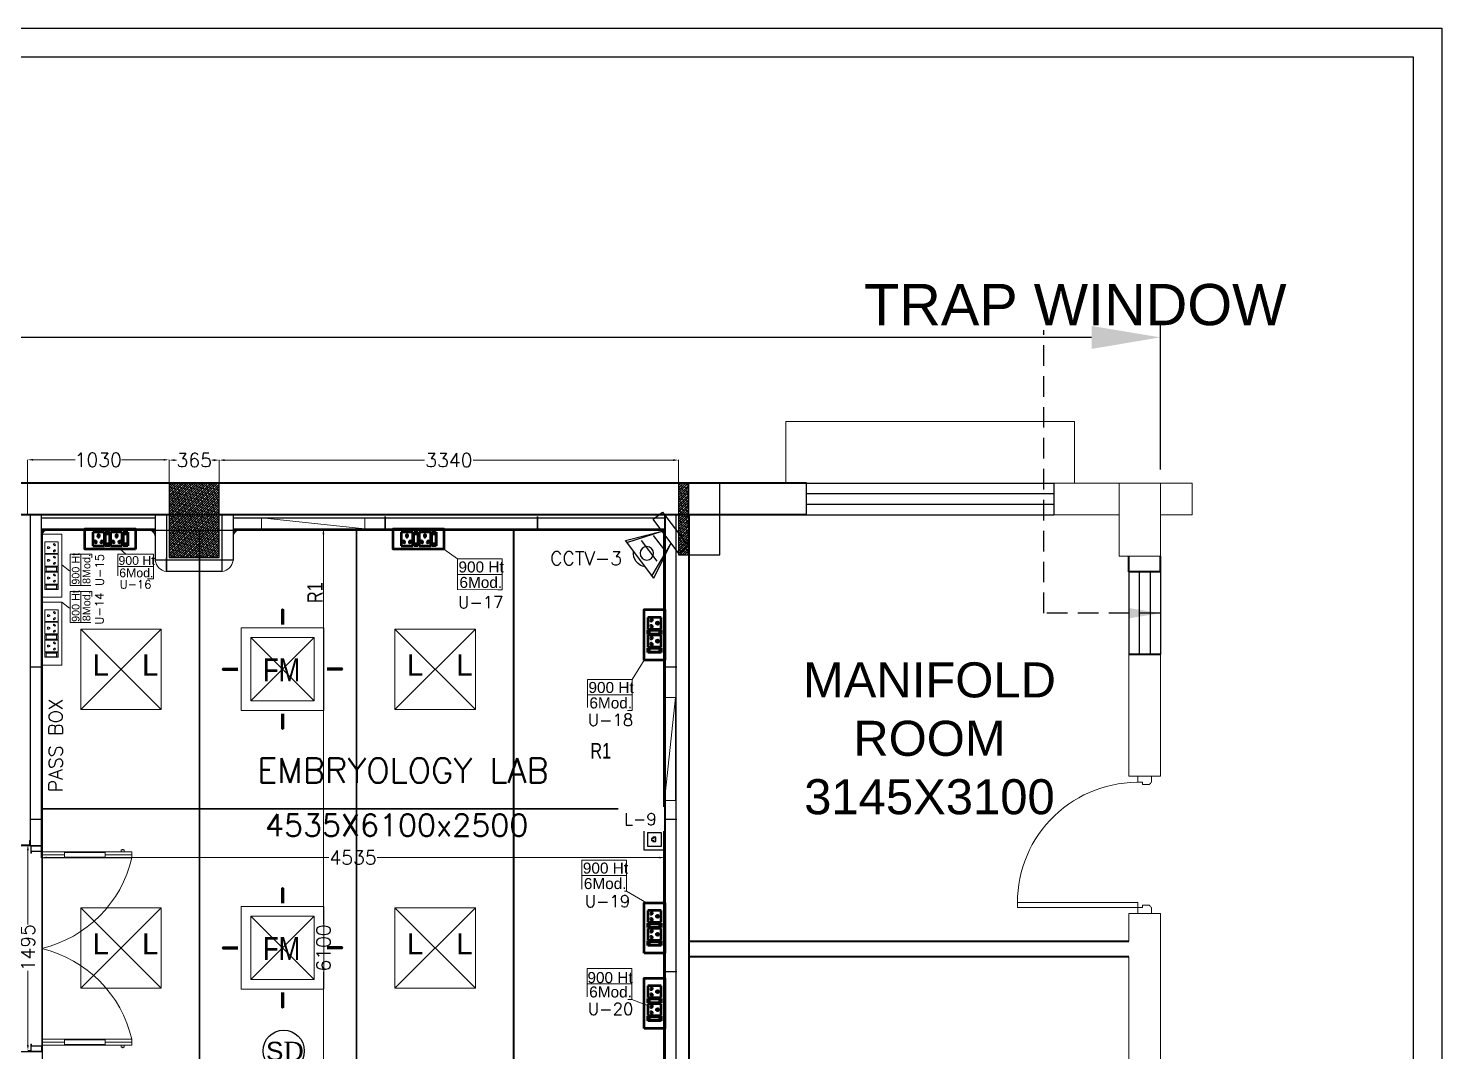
# Model space of a CAD drawing. Header units: millimetres. Extents: x 1327414 to 2124380, y -346496 to -91575.
# Drawn here: x 2114100 to 2124380, y -245491 to -238045 of the extents above; entities that cross this region are included whole.
import ezdxf
from ezdxf.enums import TextEntityAlignment as Align

# ---------------------------------------------------------------- set-up
doc = ezdxf.new("R2010")
doc.units = ezdxf.units.MM
doc.header["$LTSCALE"] = 600
doc.header["$MEASUREMENT"] = 0
doc.header["$PDMODE"] = 35
for name, pattern in [('1', [0]), ('CONTINU', [0]), ('DASHED', [0.75, 0.5, -0.25]), ('DASHED2', [0.375, 0.25, -0.125]), ('HIDDEN', [0.375, 0.25, -0.125])]:
    doc.linetypes.add(name, pattern=pattern)
for name, color, linetype, lineweight in [('0 Room description', 6, 'Continuous', 5), ('0 Room Dimensions', 7, 'Continuous', 0), ('90deg Corner', 96, 'Continuous', 0), ('Ahlada 50mm Ceiling Panels', 191, 'Continuous', 0), ('Ahlada 50mm Wall Panel', 94, 'Continuous', 0), ('Ahlada Coving', 3, 'Continuous', 0), ('C-Section', 3, 'Continuous', 9), ('D.F', 251, 'Continuous', 5), ('DIM', 7, 'Continuous', 0), ('DOOR', 144, 'Continuous', 13), ('Double Leaf Door', 4, 'Continuous', 18), ('ELE. 2N0S OF 6-16 UPS SOCKETS', 191, 'Continuous', 15), ('FA-BELOW SMOKE DERECTOR', 1, 'Continuous', 25), ('FA-FIRE TEXT', 7, 'Continuous', 0), ('MEP_HVAC_RA_RAISERS', 3, 'Continuous', 0), ('P-Wall', 8, 'Continuous', 35), ('Partition-80WP', 7, 'Continuous', 5), ('Supply Diffusers', 3, 'Continuous', 0)]:
    doc.layers.add(name, color=color, linetype=linetype, lineweight=lineweight)
doc.layers.add('CFT_LOOPING', color=7, linetype='1', lineweight=0, true_color=0xd6d600)
doc.layers.add('ELE-42W EMERGENCY DOWN LIGHT', color=7, linetype='Continuous', lineweight=0, true_color=0x608ec6)
for name, color, linetype in [('col', 5, 'Continuous'), ('Dimensions', 7, 'Continuous'), ('ELE-8M 6-16A UPS SOCKET', 223, 'Continuous'), ('ELE-LIGHTING TEXT', 7, 'Continuous'), ('ELE.LAN POINT', 3, 'Continuous'), ('Lines', 7, 'Continuous'), ('LV.CC CEMARA', 66, 'Continuous'), ('MEP_HVAC_SUPPLY_DIFFUSER', 5, 'Continuous'), ('TEXT', 6, 'Continuous'), ('wall', 1, 'Continuous'), ('Window', 4, 'Continuous')]:
    doc.layers.add(name, color=color, linetype=linetype)
doc.styles.add('ARIAL', font='')
doc.styles.add('ARIEL', font='', dxfattribs={"width": 0.75})
doc.styles.add('PDF Times New Roman', font='')
doc.styles.add('ROMAN', font='', dxfattribs={"width": 0.8})
doc.styles.add('ROMANS', font='romans.shx')
doc.styles.add('ROMANT', font='romant.shx')
doc.styles.add('SIMPLEX', font='SIMPLEX')
doc.styles.get("Standard").update_dxf_attribs({"font": ''})
doc.styles.get('ARIAL').set_extended_font_data('Arial')
doc.styles.get('ARIEL').set_extended_font_data('SansSerif')
doc.styles.get('PDF Times New Roman').set_extended_font_data('Times New Roman')
doc.styles.get('ROMAN').set_extended_font_data('Arial')
doc.styles.get('Standard').set_extended_font_data('Stylus BT')
doc.dimstyles.new('AEPL1', dxfattribs={"dimtxt": 100, "dimasz": 40, "dimexe": 1.25, "dimexo": 5, "dimtad": 0, "dimdec": 0, "dimtxsty": 'ROMANS', "dimcen": 2.5, "dimclrd": 250, "dimclre": 250, "dimclrt": 7, "dimadec": 0, "dimazin": 0, "dimtfac": 1, "dimtdec": 0, "dimtmove": 0, "dimatfit": 3, "dimfxl": 1, "dimlwd": 0, "dimlwe": 0, "dimarcsym": 0})
doc.dimstyles.get("Standard").update_dxf_attribs({"dimscale": 1.5, "dimtxt": 150, "dimasz": 150, "dimexe": 100, "dimexo": 100, "dimgap": 0.25, "dimtad": 0, "dimdec": 0, "dimzin": 0, "dimdsep": 46, "dimtxsty": 'ARIAL', "dimcen": 0.09, "dimdle": 100, "dimclrd": 7, "dimclre": 7, "dimclrt": 7, "dimadec": 0, "dimazin": 0, "dimtfac": 1, "dimtdec": 0, "dimtofl": 0, "dimtmove": 0, "dimatfit": 3, "dimfxl": 1, "dimtolj": 1, "dimtzin": 0, "dimarcsym": 0})

# ---------------------------------------------------------------- blocks, each defined once
blk = doc.blocks.new('W1800')
at = {"layer": 'wall', "color": 7}
for p, q in [((0, -58), (0, 173)), ((1800, 173), (1800, -58))]:
    blk.add_line(p, q, dxfattribs=at)
at = {"layer": 'Window'}
for p, q in [((0, 173), (1800, 173)), ((0, 98), (1800, 98)), ((1800, 18), (0, 18)), ((1800, -58), (0, -58))]:
    blk.add_line(p, q, dxfattribs=at)
blk = doc.blocks.new('*D153')
at = {"layer": 'D.F', "color": 5, "lineweight": -2, "transparency": 16777216}
for p, q in [((2089059, -241256), (2089059, -240194)), ((2122334, -241256), (2122334, -240194)), ((2089559, -240294), (2102018, -240294)), ((2121834, -240294), (2109376, -240294))]:
    blk.add_line(p, q, dxfattribs=at)
at = {"layer": 'D.F', "color": 5, "transparency": 16777216}
for points in [[(2089559, -240211), (2089559, -240378), (2089059, -240294)], [(2121834, -240378), (2121834, -240211), (2122334, -240294)]]:
    blk.add_solid(points, dxfattribs=at)
at = {"layer": 'Defpoints', "color": 0, "transparency": 16777216}
for p in [(2089059, -240294), (2089059, -241356), (2122334, -241356)]:
    blk.add_point(p, dxfattribs=at)
at = {"layer": 'D.F', "color": 7, "transparency": 16777216, "insert": (2105697, -240294), "char_height": 750, "attachment_point": 5, "style": 'ROMANT'}
blk.add_mtext('\\A1;{\\H0.6667x;INFERTILITY CENTER}', dxfattribs=at)
blk = doc.blocks.new('A$C19B8274B')
at = {"layer": 'DOOR'}
blk.add_line((-45, 925), (-80, 925), dxfattribs=at)
at = {"layer": 'DOOR', "color": 8}
for p, q in [((-80, 50), (-80, 925)), ((-45, 50), (-45, 925)), ((-45, 50), (-80, 50)), ((-955, -50), (-955, -47.5)), ((-940, -35), (-942.5, -35)), ((-60, -35), (-57.5, -35)), ((-45, -50), (-45, -47.5))]:
    blk.add_line(p, q, dxfattribs=at)
for points in [[(-940, 15), (-955, 15), (-955, 50), (-1000, 50), (-1000, -50), (-955, -50)], [(-940, -35), (-940, 15)], [(-60, 15), (-45, 15), (-45, 50), (0, 50), (0, -50), (-45, -50)], [(-60, -35), (-60, 15)]]:
    blk.add_lwpolyline(points, dxfattribs=at)
for centre, radius, start, end in [((-80, 50), 875, 90, 182.29244), ((-955, -35), 12.5, 270, 0), ((-45, -35), 12.5, 180, 270)]:
    blk.add_arc(centre, radius, start, end, dxfattribs=at)
blk = doc.blocks.new('C SECTION')
at = {"layer": 'C-Section'}
for p, q in [((3564373, -608564), (3564614, -608564)), ((3564373, -608564), (3564373, -608595)), ((3564373, -608595), (3564374, -608595)), ((3564374, -608565), (3564613, -608565)), ((3564374, -608565), (3564374, -608595)), ((3564613, -608565), (3564613, -608595)), ((3564613, -608595), (3564614, -608595)), ((3564614, -608564), (3564614, -608595))]:
    blk.add_line(p, q, dxfattribs=at)
blk = doc.blocks.new('A010004 Mezz.F. Layout Plan$0$b & c')
at = {"layer": 'Ahlada Coving', "color": 3}
for p, q in [((-4.1, 40.9), (-5.7, 42.5)), ((-2.7, 7.8), (-3.7, 7.8)), ((-3.7, 7.8), (-2.7, 6)), ((4.9, 15.3), (-2.7, 7.8)), ((-2.7, 6), (5.7, 14.4)), ((8.7, 11.4), (0.3, 3)), ((0.3, 3), (2.1, 2)), ((2.1, 3), (9.7, 10.6)), ((2.1, 2), (2.1, 3)), ((36.9, 0), (35.3, 1.6))]:
    blk.add_line(p, q, dxfattribs=at)
blk.add_lwpolyline([(-5.7, 30.7), (-5.7, 5.7), (0, 0), (25, 0), (22.8, 1.5), (13.2, 1.5), (3.6, 4.5), (3.6, 1.5), (0.6, 1.5), (-4.2, 6.3), (-4.2, 9.3), (-1.2, 9.3), (-4.2, 18.9), (-4.2, 28.4), (-5.7, 30.7)], dxfattribs=at)
for radius, start, end in [(44, 181.95475, 220.59761), (42.5, 184.1661, 265.90598), (44, 222.22858, 227.77458), (44, 229.40556, 268.11195)]:
    blk.add_arc((38.3, 44), radius, start, end, dxfattribs=at)
blk = doc.blocks.new('90D_CORNER_COVE')
at = {"layer": '90deg Corner', "color": 3}
for p, q in [((-59, 66), (-40, 66)), ((-40, -15), (-40, 66)), ((-59, -15), (-40, -15)), ((-40, -15), (-40, -34)), ((-40, -15), (40, -15)), ((40, -15), (40, -34))]:
    blk.add_line(p, q, dxfattribs=at)
blk.add_arc((-49, -23), 89.4, 5.4288, 84.5712, dxfattribs=at)
blk = doc.blocks.new('*D156')
at = {"layer": 'Defpoints', "color": 0, "transparency": 16777216}
for p in [(2115124, -241185), (2114094, -241586), (2115124, -241586)]:
    blk.add_point(p, dxfattribs=at)
at = {"layer": 'DIM', "color": 250, "lineweight": 0, "transparency": 16777216}
for p, q in [((2114094, -241581), (2114094, -241184)), ((2114134, -241185), (2114440, -241185)), ((2115084, -241185), (2114778, -241185)), ((2115124, -241581), (2115124, -241184))]:
    blk.add_line(p, q, dxfattribs=at)
at = {"layer": 'DIM', "color": 250, "transparency": 16777216}
for points in [[(2114134, -241178), (2114134, -241191), (2114094, -241185)], [(2115084, -241191), (2115084, -241178), (2115124, -241185)]]:
    blk.add_solid(points, dxfattribs=at)
at = {"layer": 'DIM', "color": 7, "transparency": 16777216, "insert": (2114609, -241185), "char_height": 100, "attachment_point": 5, "style": 'ROMANS'}
blk.add_mtext('1030', dxfattribs=at)
blk = doc.blocks.new('*D157')
at = {"layer": 'Defpoints', "color": 0, "transparency": 16777216}
for p in [(2118829, -241187), (2115489, -241896), (2118829, -241876)]:
    blk.add_point(p, dxfattribs=at)
at = {"layer": 'DIM', "color": 250, "lineweight": 0, "transparency": 16777216}
for p, q in [((2115489, -241891), (2115489, -241186)), ((2115529, -241187), (2116982, -241187)), ((2118789, -241187), (2117336, -241187)), ((2118829, -241871), (2118829, -241186))]:
    blk.add_line(p, q, dxfattribs=at)
at = {"layer": 'DIM', "color": 250, "transparency": 16777216}
for points in [[(2115529, -241180), (2115529, -241194), (2115489, -241187)], [(2118789, -241194), (2118789, -241180), (2118829, -241187)]]:
    blk.add_solid(points, dxfattribs=at)
at = {"layer": 'DIM', "color": 7, "transparency": 16777216, "insert": (2117159, -241187), "char_height": 100, "attachment_point": 5, "style": 'ROMANS'}
blk.add_mtext('3340', dxfattribs=at)
blk = doc.blocks.new('*D161')
at = {"layer": 'Defpoints', "color": 0, "transparency": 16777216}
for p in [(2114097, -243986), (2114119, -243986), (2114119, -245481)]:
    blk.add_point(p, dxfattribs=at)
at = {"layer": 'DIM', "color": 250, "lineweight": 0, "transparency": 16777216}
for p, q in [((2114114, -243986), (2114096, -243986)), ((2114097, -244026), (2114097, -244565)), ((2114097, -245441), (2114097, -244903)), ((2114114, -245481), (2114096, -245481))]:
    blk.add_line(p, q, dxfattribs=at)
at = {"layer": 'DIM', "color": 250, "transparency": 16777216}
for points in [[(2114104, -244026), (2114090, -244026), (2114097, -243986)], [(2114090, -245441), (2114104, -245441), (2114097, -245481)]]:
    blk.add_solid(points, dxfattribs=at)
at = {"layer": 'DIM', "color": 7, "transparency": 16777216, "insert": (2114097, -244734), "char_height": 100, "attachment_point": 5, "rotation": 90, "style": 'ROMANS'}
blk.add_mtext('1495', dxfattribs=at)
blk = doc.blocks.new('1500x80')
at = {"layer": 'Double Leaf Door'}
for points in [[(99339, -25418), (99344, -25418), (99344, -25121), (99339, -25121)], [(99382, -25121), (99377, -25121), (99377, -25418), (99382, -25418)], [(100702, -25121), (100707, -25121), (100707, -25418), (100702, -25418)], [(100745, -25418), (100740, -25418), (100740, -25121), (100745, -25121)]]:
    blk.add_hatch(color=6, dxfattribs=at).paths.add_polyline_path(points)
at = {"layer": 'Double Leaf Door', "color": 8}
for p, q in [((99339, -25582), (99339, -24928)), ((99339, -24928), (99382, -24928)), ((99360, -25121), (99360, -24928)), ((99382, -24928), (99382, -25582)), ((100745, -24928), (100702, -24928)), ((100702, -24928), (100702, -25582)), ((100724, -25121), (100724, -24928)), ((100745, -25582), (100745, -24928)), ((99324, -24985), (99324, -25003)), ((99339, -24983), (99326, -24983)), ((99326, -25005), (99339, -25005)), ((99339, -24983), (99339, -25005)), ((100745, -24983), (100758, -24983)), ((100745, -24983), (100745, -25005)), ((100758, -25005), (100745, -25005)), ((100760, -24985), (100760, -25003)), ((99360, -25582), (99360, -25418)), ((100724, -25582), (100724, -25418)), ((99294, -25582), (99294, -25662)), ((99335, -25582), (99294, -25582)), ((99296, -25584), (99296, -25660)), ((99333, -25584), (99296, -25584)), ((99333, -25659), (99333, -25584)), ((99335, -25657), (99335, -25582)), ((99382, -25582), (99339, -25582)), ((100702, -25582), (100745, -25582)), ((100749, -25657), (100749, -25582)), ((100749, -25582), (100789, -25582)), ((100751, -25659), (100751, -25584)), ((100751, -25584), (100788, -25584)), ((100788, -25584), (100788, -25660)), ((100789, -25582), (100789, -25662)), ((99294, -25662), (99335, -25662)), ((99296, -25660), (99335, -25660)), ((99345, -25659), (99333, -25659)), ((99347, -25657), (99335, -25657)), ((99335, -25660), (99345, -25660)), ((99335, -25662), (99347, -25662)), ((99345, -25660), (99345, -25659)), ((99347, -25662), (99347, -25657)), ((100737, -25662), (100737, -25657)), ((100737, -25657), (100749, -25657)), ((100749, -25662), (100737, -25662)), ((100739, -25660), (100739, -25659)), ((100739, -25659), (100751, -25659)), ((100749, -25660), (100739, -25660)), ((100788, -25660), (100749, -25660)), ((100789, -25662), (100749, -25662))]:
    blk.add_line(p, q, dxfattribs=at)
at = {"layer": 'Double Leaf Door', "color": 6}
for p, q in [((99382, -25121), (99339, -25121)), ((99339, -25121), (99339, -25418)), ((99344, -25418), (99344, -25121)), ((99377, -25418), (99377, -25121)), ((99382, -25418), (99382, -25121)), ((100702, -25418), (100702, -25121)), ((100702, -25121), (100745, -25121)), ((100707, -25418), (100707, -25121)), ((100740, -25418), (100740, -25121)), ((100745, -25121), (100745, -25418)), ((99339, -25418), (99382, -25418)), ((100745, -25418), (100702, -25418))]:
    blk.add_line(p, q, dxfattribs=at)
at = {"layer": 'Double Leaf Door', "color": 6, "ltscale": 100}
for p, q in [((99377, -25121), (99377, -25418)), ((100707, -25121), (100707, -25418))]:
    blk.add_line(p, q, dxfattribs=at)
at = {"layer": 'Double Leaf Door', "color": 6}
for points in [[(99339, -25121), (99339, -25418), (99344, -25418), (99344, -25121), (99339, -25121)], [(99382, -25121), (99382, -25418), (99377, -25418), (99377, -25121), (99382, -25121)], [(100702, -25121), (100702, -25418), (100707, -25418), (100707, -25121), (100702, -25121)], [(100745, -25121), (100745, -25418), (100740, -25418), (100740, -25121), (100745, -25121)]]:
    blk.add_lwpolyline(points, dxfattribs=at)
at = {"layer": 'Double Leaf Door', "ltscale": 5000}
for points in [[(99339, -25121), (99339, -25418), (99344, -25418), (99344, -25121), (99339, -25121)], [(100745, -25121), (100745, -25418), (100740, -25418), (100740, -25121), (100745, -25121)]]:
    blk.add_lwpolyline(points, dxfattribs=at)
at = {"layer": 'Double Leaf Door', "color": 8}
for centre, radius, start, end in [((99178, -25793), 889, 13.7405, 76.7352), ((100906, -25793), 889, 103.2648, 166.2595), ((99324, -24994), 3.72, 90, 270), ((99326, -24985), 1.98, 90, 180), ((99326, -25003), 1.98, 180, 270), ((100758, -24985), 1.98, 0, 90), ((100758, -25003), 1.98, 270, 0), ((100760, -24994), 3.72, 270, 90)]:
    blk.add_arc(centre, radius, start, end, dxfattribs=at)
blk = doc.blocks.new('Voice')
at = {"layer": 'ELE.LAN POINT', "color": 3}
for points in [[(0, -31.8), (127.9, -31.8), (127.9, 92), (0, 92)], [(21.9, -10), (106, -10), (106, 70.1), (21.9, 70.1)], [(77.3, 21.4), (69.7, 21.4), (69.7, 11.7), (58.1, 11.7), (58.1, 21.4), (50.6, 21.4), (50.6, 38.7), (77.3, 38.7)], [(75.9, 22.8), (68.4, 22.8), (68.4, 13), (59.5, 13), (59.5, 22.8), (52, 22.8), (52, 37.4), (75.9, 37.4)]]:
    blk.add_lwpolyline(points, close=True, dxfattribs=at)
blk = doc.blocks.new('CC CEMARA')
at = {"layer": 'LV.CC CEMARA', "linetype": 'ByBlock'}
for p, q in [((94.5, -242.4), (18.6, -67.1)), ((18.6, -67.1), (104.2, -230.6)), ((46.7, -104.5), (105.3, -34.9)), ((239.6, -66.6), (64.7, -12.2)), ((232.1, -75.7), (64.7, -12.2)), ((81.3, -159.1), (162.8, -62.4)), ((94.5, -242.4), (239.6, -66.6))]:
    blk.add_line(p, q, dxfattribs=at)
blk.add_lwpolyline([(110.8, 42.8), (66.4, 79.7), (-66.4, -79.7), (-22, -116.7)], close=True, dxfattribs=at)
blk.add_circle((133.5, -123.5), 32.9, dxfattribs=at)
blk.add_arc((131.6, -123.6), 66.7, 275.37023, 5.54124, dxfattribs=at)
blk = doc.blocks.new('5Y3AQY')
at = {"layer": 'ELE. 2N0S OF 6-16 UPS SOCKETS', "color": 72, "lineweight": 50}
for p, q in [((-312, -26), (-278, -26)), ((-312, -124), (-312, -26)), ((-312, -124), (-312, -26)), ((-309, -37), (-281, -37)), ((-309, -113), (-309, -37)), ((-309, -40), (-281, -40)), ((-281, -37), (-281, -113)), ((-278, -26), (-278, -124)), ((-272, -26), (-272, -124)), ((-187, -26), (-272, -26)), ((-187, -124), (-187, -26)), ((-181, -26), (-148, -26)), ((-181, -124), (-181, -26)), ((-181, -124), (-181, -26)), ((-179, -37), (-150, -37)), ((-179, -113), (-179, -37)), ((-179, -40), (-150, -40)), ((-150, -37), (-150, -113)), ((-148, -26), (-148, -124)), ((-57, -26), (-142, -26)), ((-142, -26), (-142, -124)), ((-57, -124), (-57, -26)), ((-312, -124), (-278, -124)), ((-278, -124), (-312, -124)), ((-281, -113), (-309, -113)), ((-272, -124), (-187, -124)), ((-181, -124), (-148, -124)), ((-148, -124), (-181, -124)), ((-150, -113), (-179, -113)), ((-142, -124), (-57, -124))]:
    blk.add_line(p, q, dxfattribs=at)
blk.add_lwpolyline([(-368, 0), (0, 0), (0, -150), (-368, -150)], close=True, dxfattribs=at)
for centre, radius, start, end in [((-254, -56), 5.7, 87.49, 354.7311), ((-249, -52), 4.6, 284.9049, 157.3162), ((-230, -99), 6.62, 127.1584, 52.8416), ((-230, -92), 4.22, 341.4031, 198.5969), ((-210, -52), 4.6, 22.6838, 255.0951), ((-205, -56), 5.7, 185.2689, 92.51), ((-124, -56), 5.7, 87.49, 354.7311), ((-119, -52), 4.6, 284.9049, 157.3162), ((-99, -99), 6.62, 127.1584, 52.8416), ((-99, -92), 4.22, 341.4031, 198.5969), ((-80, -52), 4.6, 22.6838, 255.0951), ((-75, -56), 5.7, 185.2689, 92.51)]:
    blk.add_arc(centre, radius, start, end, dxfattribs=at)
blk = doc.blocks.new('543E')
at = {"layer": 'ELE. 2N0S OF 6-16 UPS SOCKETS', "color": 72, "linetype": 'ByBlock'}
for p, q in [((-124, -57), (-124, -91)), ((-26, -57), (-124, -57)), ((-26, -57), (-124, -57)), ((-124, -91), (-26, -91)), ((-124, -96), (-26, -96)), ((-124, -181), (-124, -96)), ((-113, -60), (-113, -88)), ((-37, -60), (-113, -60)), ((-113, -88), (-37, -88)), ((-110, -60), (-110, -88)), ((-37, -88), (-37, -60)), ((-26, -57), (-26, -91)), ((-26, -91), (-26, -57)), ((-26, -96), (-26, -181)), ((-26, -181), (-124, -181)), ((-124, -187), (-124, -221)), ((-26, -187), (-124, -187)), ((-26, -187), (-124, -187)), ((-113, -190), (-113, -218)), ((-37, -190), (-113, -190)), ((-110, -190), (-110, -218)), ((-37, -218), (-37, -190)), ((-26, -187), (-26, -221)), ((-26, -221), (-26, -187)), ((-124, -221), (-26, -221)), ((-124, -312), (-124, -227)), ((-124, -227), (-26, -227)), ((-113, -218), (-37, -218)), ((-26, -227), (-26, -312)), ((-26, -312), (-124, -312)), ((-124, -402), (-124, -317)), ((-124, -317), (-26, -317)), ((-26, -402), (-124, -402)), ((-26, -317), (-26, -402))]:
    blk.add_line(p, q, dxfattribs=at)
blk.add_lwpolyline([(-150, 0), (-150, -459), (0, -459), (0, 0)], close=True, dxfattribs=at)
for centre, radius, start, end in [((-98, -119), 4.6, 112.6838, 345.0951), ((-98, -159), 4.6, 14.9049, 247.3162), ((-94, -115), 5.7, 275.2689, 182.51), ((-94, -163), 5.7, 177.49, 84.7311), ((-58, -139), 4.22, 71.4031, 288.5969), ((-51, -139), 6.62, 217.1584, 142.8416), ((-98, -249), 4.6, 112.6838, 345.0951), ((-98, -289), 4.6, 14.9049, 247.3162), ((-94, -245), 5.7, 275.2689, 182.51), ((-94, -293), 5.7, 177.49, 84.7311), ((-58, -269), 4.22, 71.4031, 288.5969), ((-51, -269), 6.62, 217.1584, 142.8416), ((-98, -340), 4.6, 112.6838, 345.0951), ((-98, -379), 4.6, 14.9049, 247.3162), ((-94, -335), 5.7, 275.2689, 182.51), ((-94, -384), 5.7, 177.49, 84.7311), ((-58, -360), 4.22, 71.4031, 288.5969), ((-51, -360), 6.62, 217.1584, 142.8416)]:
    blk.add_arc(centre, radius, start, end, dxfattribs=at)
blk = doc.blocks.new('54W EME')
for p, q in [((-293, 292), (292, -293)), ((292, 292), (-293, -293))]:
    blk.add_line(p, q)
at = {"layer": 'ELE-42W EMERGENCY DOWN LIGHT'}
blk.add_lwpolyline([(-293, -293), (-293, 292), (292, 292), (292, -293)], close=True, dxfattribs=at)
at = {"char_height": 154, "width": 324.96, "attachment_point": 1, "style": 'ARIAL'}
for insert in [(-207, 107), (153, 107)]:
    blk.add_mtext('L', dxfattribs=dict(at, insert=insert))
blk = doc.blocks.new('*D175')
at = {"layer": 'Defpoints', "color": 0, "transparency": 16777216}
for p in [(2116208, -241686), (2116208, -247786), (2116247, -247786)]:
    blk.add_point(p, dxfattribs=at)
at = {"layer": 'Dimensions', "color": 250, "lineweight": 0, "transparency": 16777216}
for p, q in [((2116213, -241686), (2116248, -241686)), ((2116247, -241726), (2116247, -244562)), ((2116247, -247746), (2116247, -244910)), ((2116213, -247786), (2116248, -247786))]:
    blk.add_line(p, q, dxfattribs=at)
at = {"layer": 'Dimensions', "color": 250, "transparency": 16777216}
for points in [[(2116253, -241726), (2116240, -241726), (2116247, -241686)], [(2116240, -247746), (2116253, -247746), (2116247, -247786)]]:
    blk.add_solid(points, dxfattribs=at)
at = {"layer": 'Dimensions', "color": 7, "transparency": 16777216, "insert": (2116247, -244736), "char_height": 100, "attachment_point": 5, "rotation": 90, "style": 'ROMANS'}
blk.add_mtext('6100', dxfattribs=at)
blk = doc.blocks.new('*D176')
at = {"layer": 'Defpoints', "color": 0, "transparency": 16777216}
for p in [(2118729, -243615), (2114194, -243928), (2118729, -244078)]:
    blk.add_point(p, dxfattribs=at)
at = {"layer": 'Dimensions', "color": 250, "lineweight": 0, "transparency": 16777216}
for p, q in [((2118729, -243620), (2118729, -244080)), ((2114194, -243933), (2114194, -244080)), ((2114234, -244078), (2116285, -244078)), ((2118689, -244078), (2116638, -244078))]:
    blk.add_line(p, q, dxfattribs=at)
at = {"layer": 'Dimensions', "color": 250, "transparency": 16777216}
for points in [[(2114234, -244072), (2114234, -244085), (2114194, -244078)], [(2118689, -244085), (2118689, -244072), (2118729, -244078)]]:
    blk.add_solid(points, dxfattribs=at)
at = {"layer": 'Dimensions', "color": 7, "transparency": 16777216, "insert": (2116462, -244078), "char_height": 100, "attachment_point": 5, "style": 'ROMANS'}
blk.add_mtext('4535', dxfattribs=at)
blk = doc.blocks.new('*D180')
at = {"layer": 'Defpoints', "color": 0, "transparency": 16777216}
for p in [(2115489, -241187), (2115124, -241356), (2115489, -241356)]:
    blk.add_point(p, dxfattribs=at)
at = {"layer": 'Dimensions', "color": 250, "lineweight": 0, "transparency": 16777216}
for p, q in [((2115124, -241351), (2115124, -241186)), ((2115164, -241187), (2115177, -241187)), ((2115449, -241187), (2115436, -241187)), ((2115489, -241351), (2115489, -241186))]:
    blk.add_line(p, q, dxfattribs=at)
at = {"layer": 'Dimensions', "color": 250, "transparency": 16777216}
for points in [[(2115164, -241180), (2115164, -241194), (2115124, -241187)], [(2115449, -241194), (2115449, -241180), (2115489, -241187)]]:
    blk.add_solid(points, dxfattribs=at)
at = {"layer": 'Dimensions', "color": 7, "transparency": 16777216, "insert": (2115307, -241187), "char_height": 100, "attachment_point": 5, "style": 'ROMANS'}
blk.add_mtext('365', dxfattribs=at)
blk = doc.blocks.new('SMOKE DETECTOR')
at = {"layer": 'FA-BELOW SMOKE DERECTOR', "color": 7}
blk.add_circle((931029, -118294), 166, dxfattribs=at)
at = {"layer": 'FA-BELOW SMOKE DERECTOR', "insert": (930887, -118373), "char_height": 150, "attachment_point": 7, "style": 'PDF Times New Roman'}
blk.add_mtext('{\\fArial|b0|i0|c0|p34;S}D', dxfattribs=at)
blk = doc.blocks.new('FM3')
at = {"layer": 'Supply Diffusers'}
for p, q in [((235, -235), (-235, 235)), ((-235, -235), (235, 235))]:
    blk.add_line(p, q, dxfattribs=at)
at = {"layer": 'Supply Diffusers', "color": 7}
for points in [[(1, 451, 0, 150, 0), (1, 391, 25, 25, 0), (1, 330, 25, 25, 0)], [(-451, -1, 0, 150, 0), (-391, -1, 25, 25, 0), (-330, -1, 25, 25, 0)], [(451, 1, 0, 150, 0), (390, 1, 25, 25, 0), (330, 1, 25, 25, 0)], [(1, -451, 0, 150, 0), (1, -390, 25, 25, 0), (1, -330, 25, 25, 0)]]:
    blk.add_lwpolyline(points, format="xyseb", dxfattribs=at)
at = {"layer": 'Supply Diffusers', "linetype": 'DASHED', "ltscale": 5}
blk.add_lwpolyline([(-305, -305), (305, -305), (305, 305), (-305, 305)], close=True, dxfattribs=at)
at = {"layer": 'Supply Diffusers'}
blk.add_lwpolyline([(-235, -235), (235, -235), (235, 235), (-235, 235)], close=True, dxfattribs=at)
at = {"layer": 'Supply Diffusers', "style": 'ROMAN', "width": 0.8}
blk.add_text('FM', height=170, dxfattribs=at).set_placement((-144, -90))
blk = doc.blocks.new('SA DIFFUSER 600X600MM')
at = {"layer": 'Supply Diffusers', "color": 1, "xscale": 0.9836065573758823, "yscale": 0.9836065573758823, "zscale": 0.9836065573758823}
blk.add_blockref('FM3', (1302830, -127949, 14385), dxfattribs=at)

msp = doc.modelspace()

# ---------------------------------------------------------------- hatches: boundary and pattern name
at = {"layer": 'DIM'}
h = msp.add_hatch(dxfattribs=at)
h.set_pattern_fill('ANSI38', color=256, scale=100)
h.set_pattern_definition([(45, (627221.993, -51292.912), (-8.83883476, 8.83883476), []), (135, (627221.993, -51292.912), (-26.51650429, 8.83883476), [31.25, -18.75])])
h.paths.add_polyline_path([(2115124.1, -241895.8), (2115489.1, -241895.8), (2115489.1, -241585.8), (2115489.1, -241355.8), (2115124.1, -241355.8)])
h = msp.add_hatch(dxfattribs=at)
h.set_pattern_fill('ANSI38', color=256, scale=100)
h.set_pattern_definition([(45, (627001.993, -51292.912), (-8.83883476, 8.83883476), []), (135, (627001.993, -51292.912), (-26.51650429, 8.83883476), [31.25, -18.75])])
h.paths.add_polyline_path([(2118829.1, -241355.8), (2118829.1, -241875.8), (2118904.1, -241875.8), (2118904.1, -241585.8), (2118904.1, -241355.8)])

# ---------------------------------------------------------------- linework, layer by layer
for points in [[(2124380.5, -238045.4), (2124380.5, -266855.7), (2083807.4, -266855.7), (2083807.4, -238045.4)], [(2124171.8, -238254.1), (2124171.8, -266647.1), (2084016, -266647.1), (2084016, -238254.1)]]:
    msp.add_lwpolyline(points, close=True)
at = {"layer": 'Ahlada 50mm Ceiling Panels', "linetype": 'ByBlock', "lineweight": -2}
for p, q in [((2114204.1, -241695.8), (2118719.1, -241695.8)), ((2114204.1, -247775.8), (2114204.1, -241695.8)), ((2115344.1, -247775.8), (2115344.1, -241695.8)), ((2115347.1, -247775.8), (2115347.1, -241695.8)), ((2116487.1, -247775.8), (2116487.1, -241695.8)), ((2116490.1, -247775.8), (2116490.1, -241695.8)), ((2117630.1, -247775.8), (2117630.1, -241695.8)), ((2117633.1, -247775.8), (2117633.1, -241695.8)), ((2118719.1, -241695.8), (2118719.1, -247775.8)), ((2114204.1, -243720.3), (2118719.1, -243720.3)), ((2114204.1, -243723.3), (2118719.1, -243723.3)), ((2113866.9, -243990.8), (2114201.1, -243990.8)), ((2114201.1, -245490.8), (2114201.1, -243990.8)), ((2114201.1, -245490.8), (2113866.9, -245490.8))]:
    msp.add_line(p, q, dxfattribs=at)
at = {"layer": 'Ahlada 50mm Wall Panel', "linetype": 'ByBlock', "lineweight": -2}
for p, q in [((2114114.1, -241585.8), (2114114.1, -243989.9)), ((2114194.1, -241585.8), (2114194.1, -243980.8)), ((2118729.1, -241585.8), (2118729.1, -247885.8)), ((2118809.1, -241585.8), (2118809.1, -247885.8)), ((2114194.1, -241605.8), (2115024.1, -241605.8)), ((2114194.1, -241685.8), (2115024.1, -241685.8)), ((2115589.1, -241605.8), (2118729.1, -241605.8)), ((2115589.1, -241685.8), (2118729.1, -241685.8)), ((2114114.1, -243989.9), (2114194.1, -243989.9))]:
    msp.add_line(p, q, dxfattribs=at)
for points in [[(2115104.1, -241585.8), (2115104.1, -241915.8), (2115024.1, -241915.8), (2115024.1, -241585.8)], [(2115589.1, -241585.8), (2115589.1, -241915.8), (2115509.1, -241915.8), (2115509.1, -241585.8)]]:
    msp.add_lwpolyline(points, dxfattribs=at)
msp.add_lwpolyline([(2115104.1, -241915.8), (2115104.1, -241995.8), (2115509.1, -241995.8), (2115509.1, -241915.8)], close=True, dxfattribs=at)
at = {"layer": 'CFT_LOOPING', "color": 7, "linetype": 'DASHED2', "ltscale": 5}
for p, q in [((2114809, -241870.9), (2114767.3, -241835.8)), ((2117221.5, -241906.3), (2117123.5, -241835.8)), ((2114400.2, -241992.4), (2114344.1, -241949.9)), ((2114400.2, -242263.5), (2114344.1, -242221)), ((2118491.6, -242782.9), (2118579.1, -242642.5)), ((2118450.9, -244321.8), (2118595.9, -244406.8)), ((2118490.1, -245110.5), (2118631.2, -245164.8))]:
    msp.add_line(p, q, dxfattribs=at)
for points in [[(2114403.7, -242098), (2114403.7, -241870.6), (2114482.5, -241870.6), (2114482.5, -242098)], [(2114482.5, -242098), (2114482.5, -241870.6), (2114561.2, -241870.6), (2114561.2, -242098)], [(2114750, -241870.9), (2115009.9, -241870.9), (2115009.9, -241960.9), (2114750, -241960.9)], [(2114750, -241960.9), (2115009.9, -241960.9), (2115009.9, -242050.9), (2114750, -242050.9)], [(2117221.5, -241906.3), (2117546.3, -241906.3), (2117546.3, -242018.8), (2117221.5, -242018.8)], [(2117221.5, -242018.8), (2117546.3, -242018.8), (2117546.3, -242131.3), (2117221.5, -242131.3)], [(2114403.7, -242369.1), (2114403.7, -242141.7), (2114482.5, -242141.7), (2114482.5, -242369.1)], [(2114482.5, -242369.1), (2114482.5, -242141.7), (2114561.2, -242141.7), (2114561.2, -242369.1)], [(2118166.8, -242782.9), (2118491.6, -242782.9), (2118491.6, -242895.4), (2118166.8, -242895.4)], [(2118166.8, -242895.4), (2118491.6, -242895.4), (2118491.6, -243007.9), (2118166.8, -243007.9)], [(2118126, -244096.8), (2118450.9, -244096.8), (2118450.9, -244209.3), (2118126, -244209.3)], [(2118126, -244209.3), (2118450.9, -244209.3), (2118450.9, -244321.8), (2118126, -244321.8)], [(2118165.2, -244885.5), (2118490.1, -244885.5), (2118490.1, -244998), (2118165.2, -244998)], [(2118165.2, -244998), (2118490.1, -244998), (2118490.1, -245110.5), (2118165.2, -245110.5)]]:
    msp.add_lwpolyline(points, close=True, dxfattribs=at)
at = {"layer": 'col'}
for points in [[(2115124.1, -241895.8), (2115489.1, -241895.8), (2115489.1, -241355.8), (2115124.1, -241355.8)], [(2118829.1, -241875.8), (2118904.1, -241875.8), (2118904.1, -241355.8), (2118829.1, -241355.8)], [(2118829.1, -241875.8), (2119129.1, -241875.8), (2119129.1, -241355.8), (2118829.1, -241355.8)]]:
    msp.add_lwpolyline(points, close=True, dxfattribs=at)
at = {"layer": 'D.F'}
for p, q in [((2119759.4, -241355.8), (2119759.4, -241585.8)), ((2122034.1, -241355.8), (2121559.4, -241355.8)), ((2121559.4, -241355.8), (2121559.4, -241585.8)), ((2122334.1, -241355.8), (2122564.1, -241355.8)), ((2122564.1, -241355.8), (2122564.1, -241585.8)), ((2122034.1, -241585.8), (2121559.4, -241585.8)), ((2122564.1, -241585.8), (2122334.1, -241585.8)), ((2122104.1, -242600.8), (2122104.1, -243485.8)), ((2122334.1, -242600.8), (2122334.1, -243485.8)), ((2122334.1, -243485.8), (2122104.1, -243485.8)), ((2122104.1, -244485.8), (2122104.1, -244685.8)), ((2122104.1, -244485.8), (2122334.1, -244485.8)), ((2122334.1, -244485.8), (2122334.1, -247635.8)), ((2122104.1, -244800.8), (2122104.1, -247635.8))]:
    msp.add_line(p, q, dxfattribs=at)
msp.add_lwpolyline([(2121709.4, -241355.8), (2121709.4, -240905.8), (2119609.4, -240905.8), (2119609.4, -241355.8)], dxfattribs=at)
msp.add_lwpolyline([(2122034.1, -241885.8), (2122334.1, -241885.8), (2122334.1, -241355.8), (2122034.1, -241355.8)], close=True, dxfattribs=at)
at = {"layer": 'MEP_HVAC_RA_RAISERS'}
msp.add_line((2116546.8, -241687.6), (2115796.8, -241607.6), dxfattribs=at)
msp.add_lwpolyline([(2116546.8, -241607.6), (2115796.8, -241607.6), (2115796.8, -241687.6), (2116546.8, -241687.6)], close=True, dxfattribs=at)
at = {"layer": 'MEP_HVAC_RA_RAISERS', "lineweight": 25}
msp.add_lwpolyline([(2116207, -241711, 0, 66.4, 0), (2116207, -241788.5, 0, 0, 0), (2116207, -241915.1, 0, 0, 0), (2116307.1, -241915.1, 0, 0, 0), (2116032, -241979.5, 0, 0, 0), (2116184.3, -241979.5, 0, 0, 0), (2116184.3, -242075, 0, 0, 0)], format="xyseb", dxfattribs=at)
at = {"layer": 'P-Wall', "color": 8}
for p, q in [((2119759.4, -241355.8), (2108099.1, -241355.8)), ((2119759.4, -241585.8), (2108099.1, -241585.8))]:
    msp.add_line(p, q, dxfattribs=at)
at = {"layer": 'P-Wall', "color": 8, "linetype": 'Continuous'}
for p, q in [((2118729.1, -241585.8), (2118729.1, -247885.8)), ((2118904.1, -241585.8), (2118904.1, -247885.8)), ((2122104.1, -242000.8), (2122104.1, -241885.8)), ((2122334.1, -242000.8), (2122334.1, -241885.8)), ((2122104.1, -242000.8), (2122104.1, -241955.8)), ((2122334.1, -242000.8), (2122104.1, -242000.8)), ((2122334.1, -242000.8), (2122334.1, -241955.8)), ((2122334.1, -242600.8), (2122104.1, -242600.8))]:
    msp.add_line(p, q, dxfattribs=at)
at = {"layer": 'P-Wall'}
for p, q in [((2118904.1, -244685.8), (2122104.1, -244685.8)), ((2122104.1, -244800.8), (2118904.1, -244800.8))]:
    msp.add_line(p, q, dxfattribs=at)
at = {"layer": 'Partition-80WP', "ltscale": 0.5}
for p, q in [((2116694.4, -241597.7), (2116694.4, -241693)), ((2116697.4, -241597.7), (2116697.4, -241693)), ((2117802.4, -241597.7), (2117802.4, -241693)), ((2117805.4, -241597.7), (2117805.4, -241693)), ((2114205.3, -242690.5), (2114110, -242690.5)), ((2114205.3, -242693.5), (2114110, -242693.5)), ((2118816.8, -242690.5), (2118721.5, -242690.5)), ((2118816.8, -242693.5), (2118721.5, -242693.5)), ((2114205.3, -243798.5), (2114110, -243798.5)), ((2114205.3, -243801.5), (2114110, -243801.5)), ((2118816.8, -243798.5), (2118721.5, -243798.5)), ((2118816.8, -243801.5), (2118721.5, -243801.5)), ((2114202, -243989.9), (2114106.8, -243989.9)), ((2114202, -243992.9), (2114106.8, -243992.9)), ((2118816.8, -244906.5), (2118721.5, -244906.5)), ((2118816.8, -244909.5), (2118721.5, -244909.5)), ((2114200.7, -245487.9), (2114105.4, -245487.9))]:
    msp.add_line(p, q, dxfattribs=at)
at = {"layer": 'wall', "color": 8, "linetype": 'ByBlock'}
msp.add_line((2115124.1, -241585.8), (2111819.1, -241585.8), dxfattribs=at)
at = {"layer": 'Window', "ltscale": 750}
for p, q in [((2122104.1, -242000.8), (2122104.1, -242600.8)), ((2122179.1, -242000.8), (2122179.1, -242600.8)), ((2122259.1, -242000.8), (2122259.1, -242600.8)), ((2122334.1, -242000.8), (2122334.1, -242600.8))]:
    msp.add_line(p, q, dxfattribs=at)

# ---------------------------------------------------------------- block references
at = {"layer": '90deg Corner', "rotation": 180}
msp.add_blockref('90D_CORNER_COVE', (2115063.8, -241930.8), dxfattribs=at)
at = {"layer": '90deg Corner', "xscale": -1, "rotation": 180}
msp.add_blockref('90D_CORNER_COVE', (2115549.3, -241930.8), dxfattribs=at)
at = {"layer": 'Ahlada Coving', "ltscale": 500, "yscale": 1.418185559101401, "zscale": 1.418185559101401}
for p, xscale, rotation in [((2114194.1, -241693.8), 1.418185559101401, 270), ((2115024.1, -241693.8), -1.418185559101401, 89.9999999999997), ((2115589.1, -241693.8), 1.418185559101401, 270), ((2118729.1, -241693.8), -1.418185559101401, 89.99999999999967)]:
    msp.add_blockref('A010004 Mezz.F. Layout Plan$0$b & c', p, dxfattribs=dict(at, xscale=xscale, rotation=rotation))
at = {"layer": 'C-Section', "color": 8, "xscale": -1, "rotation": 180}
msp.add_blockref('C SECTION', (-1450503.7, -852549.7), dxfattribs=at)
at = {"layer": 'D.F'}
msp.add_blockref('W1800', (2119759.4, -241528.3), dxfattribs=at)
at = {"layer": 'DOOR', "linetype": 'Continuous', "xscale": -1, "rotation": 89.99999999999967}
msp.add_blockref('A$C19B8274B', (2122219.1, -244485.8), dxfattribs=at)
at = {"layer": 'Double Leaf Door', "color": 8, "rotation": 270}
msp.add_blockref('1500x80', (2139781.2, -144698.4), dxfattribs=at)
at = {"layer": 'ELE-42W EMERGENCY DOWN LIGHT', "linetype": 'ByBlock'}
for p in [(2114774.1, -242708), (2117060.1, -242708), (2114774.1, -244735.5), (2117060.1, -244735.5)]:
    msp.add_blockref('54W EME', p, dxfattribs=at)
at = {"layer": 'ELE-8M 6-16A UPS SOCKET', "color": 254, "linetype": 'ByBlock', "true_color": 0xdebad0, "rotation": 180}
for p in [(2114194.1, -242184.3), (2114194.1, -242678.5)]:
    msp.add_blockref('543E', p, dxfattribs=at)
at = {"layer": 'ELE. 2N0S OF 6-16 UPS SOCKETS', "color": 3, "linetype": 'ByBlock'}
for p, rotation in [((2114511.8, -241835.8), 180), ((2116755, -241835.8), 180), ((2118579.1, -242274), 89.99999999999999), ((2118579.1, -244406.8), 89.99999999999999), ((2118579.1, -244954.9), 89.99999999999999)]:
    msp.add_blockref('5Y3AQY', p, dxfattribs=dict(at, rotation=rotation))
at = {"layer": 'ELE.LAN POINT', "color": 7, "xscale": -1.211286963933217, "yscale": 1.211286963933217, "zscale": 1.211286963933217, "rotation": 269.9999999999999}
msp.add_blockref('Voice', (2118617.7, -244023.4), dxfattribs=at)
at = {"layer": 'FA-BELOW SMOKE DERECTOR', "color": 6, "xscale": 0.9035551315104862, "yscale": 0.9035551315104862, "zscale": 0.9035551315104862}
msp.add_blockref('SMOKE DETECTOR', (1274721.5, -138599.2), dxfattribs=at)
at = {"layer": 'LV.CC CEMARA', "xscale": -1.500000000000001, "yscale": 1.5, "zscale": 1.5, "rotation": 357.2623958888427}
msp.add_blockref('CC CEMARA', (2118807.7, -241689.5), dxfattribs=at)
at = {"layer": 'MEP_HVAC_SUPPLY_DIFFUSER'}
for p in [(813118.9, -114758.6, -14384.8), (813118.9, -116786.1, -14384.8)]:
    msp.add_blockref('SA DIFFUSER 600X600MM', p, dxfattribs=at)

# ---------------------------------------------------------------- texts
at = {"layer": '0 Room description', "style": 'SIMPLEX'}
msp.add_text('PASS BOX', height=100.8, rotation=90, dxfattribs=at).set_placement((2114299, -243261.2, -1610551), align=Align.MIDDLE)
msp.add_text('EMBRYOLOGY LAB', height=180, dxfattribs=at).set_placement((2116825.3, -243444.8, -1610551), align=Align.MIDDLE)
at = {"layer": '0 Room Dimensions', "lineweight": 0, "style": 'SIMPLEX'}
msp.add_text('4535X6100x2500', height=161.28, dxfattribs=at).set_placement((2115821.9, -243923.2, 192927.4))
at = {"layer": 'FA-FIRE TEXT', "color": 200, "linetype": 'CONTINU', "insert": (2117895.6, -241851), "char_height": 100, "width": 279.87, "attachment_point": 1, "style": 'ROMANS'}
msp.add_mtext('{\\C256;CCTV-3\\P}', dxfattribs=at)
at = {"layer": 'MEP_HVAC_RA_RAISERS', "lineweight": 25, "insert": (2116129.3, -242226.7), "char_height": 112.5, "width": 174.151, "attachment_point": 1, "rotation": 90, "style": 'ARIEL'}
msp.add_mtext('R1', dxfattribs=at)
at = {"layer": 'MEP_HVAC_RA_RAISERS', "lineweight": 25, "insert": (2118188.2, -243245.2), "char_height": 112.5, "width": 174.151, "attachment_point": 1, "style": 'ARIEL'}
msp.add_mtext('R1', dxfattribs=at)
at = {"layer": 'TEXT', "color": 8, "style": 'ARIAL'}
msp.add_text('TRAP WINDOW', height=300, dxfattribs=at).set_placement((2121715.2, -240295.5), align=Align.BOTTOM_CENTER)
at = {"layer": 'TEXT', "color": 7, "char_height": 56, "attachment_point": 1, "rotation": 90}
for s, insert, width in [('\\A1;{\\fArial|b0|i0|c0|p34;900 Ht\\P}', (2114416.4, -242092.8), 6270.591), ('\\A1;{\\fArial|b0|i0|c0|p34;8Mod.\\P}', (2114495.1, -242087.9), 246.802), ('\\A1;{\\fArial|b0|i0|c0|p34;900 Ht\\P}', (2114416.4, -242363.9), 6270.591), ('\\A1;{\\fArial|b0|i0|c0|p34;8Mod.\\P}', (2114495.1, -242359), 246.802)]:
    msp.add_mtext(s, dxfattribs=dict(at, insert=insert, width=width))
at = {"layer": 'TEXT', "color": 7, "attachment_point": 1}
for s, insert, char_height, width in [('\\A1;{\\fArial|b0|i0|c0|p34;900 Ht\\P}', (2114756, -241885.3), 64, 7166.39), ('\\A1;{\\fArial|b0|i0|c0|p34;6Mod.\\P}', (2114761.6, -241975.3), 64, 282.06), ('\\A1;{\\fArial|b0|i0|c0|p34;900 Ht\\P}', (2117228.9, -241924.3), 80, 8957.987), ('\\A1;{\\fArial|b0|i0|c0|p34;6Mod.\\P}', (2117235.9, -242036.8), 80, 352.575), ('\\A1;{\\fArial|b0|i0|c0|p34;900 Ht\\P}', (2118174.2, -242801), 80, 8957.987), ('\\A1;{\\fArial|b0|i0|c0|p34;6Mod.\\P}', (2118181.2, -242913.5), 80, 352.575), ('\\A1;{\\fArial|b0|i0|c0|p34;900 Ht\\P}', (2118133.5, -244114.9), 80, 8957.987), ('\\A1;{\\fArial|b0|i0|c0|p34;6Mod.\\P}', (2118140.5, -244227.4), 80, 352.575), ('\\A1;{\\fArial|b0|i0|c0|p34;900 Ht\\P}', (2118166.7, -244911.3), 80, 8957.987), ('\\A1;{\\fArial|b0|i0|c0|p34;6Mod.\\P}', (2118179.7, -245016.1), 80, 352.575)]:
    msp.add_mtext(s, dxfattribs=dict(at, insert=insert, char_height=char_height, width=width))
at = {"layer": 'TEXT', "color": 8, "insert": (2120654.5, -243212.5), "char_height": 255, "width": 2493.817, "attachment_point": 5, "style": 'ARIAL'}
msp.add_mtext('MANIFOLD ROOM\\P3145X3100', dxfattribs=at)

# ---------------------------------------------------------------- dimensions: what is measured, and where the dimension line sits
at = {"layer": 'D.F'}
dim = msp.add_linear_dim(base=(2089059.1, -240294.2), p1=(2122334.1, -241355.8), p2=(2089059.1, -241355.8), angle=180, text='{\\H0.6667x;INFERTILITY CENTER}', dimstyle='Standard', override={"dimscale": 1, "dimtxt": 750, "dimasz": 500, "dimtxsty": 'ROMANT', "dimclrd": 5, "dimclre": 5, "dimclrt": 7}, dxfattribs=at)
dim.commit()
dim.dimension.update_dxf_attribs({"geometry": '*D153', "text_midpoint": (2105696.6, -240294.2), "dimtype": 161})
at = {"layer": 'DIM'}
for base, p1, p2, picture, middle in [((2115124.1, -241184.8), (2114094.1, -241585.8), (2115124.1, -241585.8), '*D156', (2114609.1, -241184.8)), ((2118829.1, -241186.9), (2115489.1, -241895.8), (2118829.1, -241875.8), '*D157', (2117159.1, -241186.9))]:
    dim = msp.add_linear_dim(base=base, p1=p1, p2=p2, dimstyle='AEPL1', dxfattribs=at)
    dim.commit()
    dim.dimension.update_dxf_attribs({"geometry": picture, "text_midpoint": middle, "dimtype": 160})
dim = msp.add_linear_dim(base=(2114096.9, -243986.4), p1=(2114119.4, -245481.4), p2=(2114119.4, -243986.4), angle=90, dimstyle='AEPL1', dxfattribs=at)
dim.commit()
dim.dimension.update_dxf_attribs({"geometry": '*D161', "text_midpoint": (2114096.9, -244733.9), "dimtype": 160})
at = {"layer": 'Dimensions'}
dim = msp.add_linear_dim(base=(2115489.1, -241186.9), p1=(2115124.1, -241355.8), p2=(2115489.1, -241355.8), dimstyle='AEPL1', dxfattribs=at)
dim.commit()
dim.dimension.update_dxf_attribs({"geometry": '*D180', "text_midpoint": (2115306.6, -241186.9)})
dim = msp.add_linear_dim(base=(2116246.6, -247785.8), p1=(2116207.9, -241685.8), p2=(2116207.9, -247785.8), angle=90, dimstyle='AEPL1', dxfattribs=at)
dim.commit()
dim.dimension.update_dxf_attribs({"geometry": '*D175', "text_midpoint": (2116246.6, -244735.8)})

# ---------------------------------------------------------------- leaders
at = {"layer": 'Lines', "linetype": 'HIDDEN'}
msp.add_leader([(2122334.1, -242300.8), (2121485.9, -242300.8), (2121485.9, -240240.5)], dimstyle='Standard', override={"dimgap": 0.25, "dimtad": 0}, dxfattribs=at)

# ---------------------------------------------------------------- next in the draw order: texts
at = {"layer": 'ELE-LIGHTING TEXT', "color": 200, "linetype": 'CONTINU', "attachment_point": 1, "style": 'ROMANS', "bg_fill": 2}
for s, insert, char_height, width in [('{\\C256;U-16', (2114764.5, -242060.1), 61.25, 171.421), ('{\\C256;U-17\\P}', (2117225.7, -242176.5), 87.5, 244.887), ('{\\C256;U-18\\P}', (2118169.2, -243032.5), 87.5, 244.887), ('{\\C256;L-9\\P}', (2118434.2, -243755), 87.5, 244.887), ('{\\C256;U-19\\P}', (2118147.7, -244352.5), 87.5, 244.887), ('{\\C256;U-20\\P}', (2118170.2, -245136), 87.5, 244.887)]:
    msp.add_mtext(s, dxfattribs=dict(at, insert=insert, char_height=char_height, width=width))
at = {"layer": 'ELE-LIGHTING TEXT', "color": 200, "linetype": 'CONTINU', "insert": (2114586.2, -242382.9), "char_height": 61.25, "width": 171.421, "attachment_point": 1, "rotation": 90, "style": 'ROMANS', "bg_fill": 2}
msp.add_mtext('{\\C256;U-14\\P}', dxfattribs=at)

# ---------------------------------------------------------------- next in the draw order: linework, layer by layer
at = {"layer": 'MEP_HVAC_RA_RAISERS'}
msp.add_line((2118727.3, -243662.7), (2118807.3, -242912.7), dxfattribs=at)
msp.add_lwpolyline([(2118807.3, -243662.7), (2118807.3, -242912.7), (2118727.3, -242912.7), (2118727.3, -243662.7)], close=True, dxfattribs=at)
at = {"layer": 'MEP_HVAC_RA_RAISERS', "lineweight": 25}
msp.add_lwpolyline([(2118703.9, -243322.9, 0, 66.4, 0), (2118626.4, -243322.9, 0, 0, 0), (2118499.8, -243322.9, 0, 0, 0), (2118499.8, -243423, 0, 0, 0), (2118435.4, -243147.9, 0, 0, 0), (2118435.4, -243300.2, 0, 0, 0), (2118339.9, -243300.2, 0, 0, 0)], format="xyseb", dxfattribs=at)

# ---------------------------------------------------------------- next in the draw order: texts
at = {"layer": 'ELE-LIGHTING TEXT', "color": 200, "linetype": 'CONTINU', "insert": (2114587.7, -242102), "char_height": 61.25, "width": 171.421, "attachment_point": 1, "rotation": 90, "style": 'ROMANS', "bg_fill": 2}
msp.add_mtext('{\\C256;U-15\\P}', dxfattribs=at)

# ---------------------------------------------------------------- next in the draw order: dimensions: what is measured, and where the dimension line sits
at = {"layer": 'Dimensions'}
dim = msp.add_linear_dim(base=(2118729.1, -244078.5), p1=(2114194.1, -243927.8), p2=(2118729.1, -243615), dimstyle='AEPL1', dxfattribs=at)
dim.commit()
dim.dimension.update_dxf_attribs({"geometry": '*D176', "text_midpoint": (2116461.6, -244078.5)})

doc.saveas('drawing.dxf')
